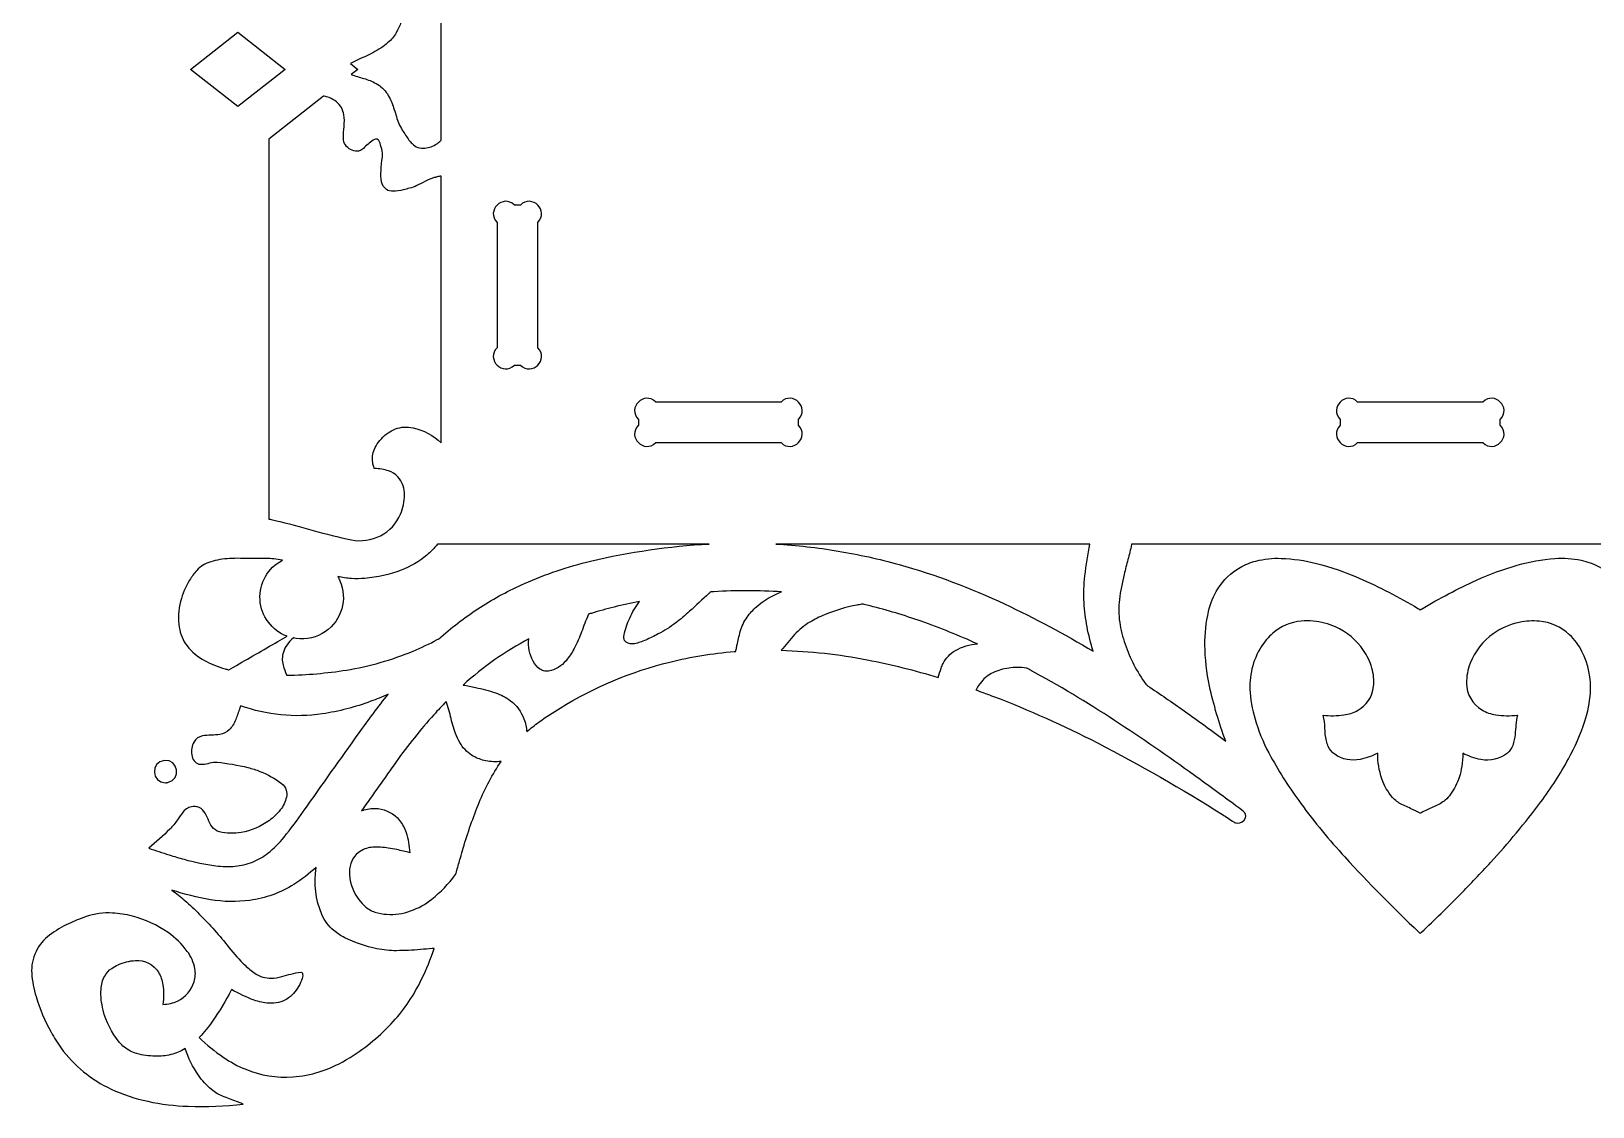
# Model space of a CAD drawing. Extents: x 2.94 to 12.7, y -14.56 to -4.73.
# Drawn here: x 3.377 to 8.37, y -14.41 to -10.969 of the extents above; entities that cross this region are included whole.
import ezdxf

# ---------------------------------------------------------------- set-up
doc = ezdxf.new("R2010")
doc.units = 0
doc.layers.add('LAYER_1', color=7, linetype='CONTINUOUS')

msp = doc.modelspace()

# ---------------------------------------------------------------- linework, layer by layer
at = {"layer": 'LAYER_1', "color": 250}
msp.add_lwpolyline([(3.8862, -11.0908), (4.0376, -10.9719), (4.1891, -11.0908), (4.0376, -11.2097), (3.8862, -11.0908)], dxfattribs=at)
for points, knots in [([(4.3997, -11.1073), (4.3997, -11.1073), (4.4207, -11.0908), (4.4207, -11.0908), (4.4207, -11.0908), (4.3972, -11.0724), (4.3972, -11.0724), (4.4146, -11.0637), (4.4321, -11.0553), (4.4498, -11.0473), (4.4675, -11.0393), (4.4844, -11.0297), (4.5004, -11.0186), (4.5077, -11.0135), (4.5147, -11.0079), (4.5212, -11.0019), (4.5314, -10.9925), (4.5398, -10.9814), (4.546, -10.9691), (4.5516, -10.9579), (4.5568, -10.9466), (4.5615, -10.935), (4.5662, -10.9234), (4.5729, -10.9127), (4.5813, -10.9033), (4.5881, -10.8957), (4.5949, -10.8881), (4.6016, -10.8805), (4.6073, -10.874), (4.6145, -10.8689), (4.6224, -10.8657), (4.6291, -10.863), (4.6364, -10.8623), (4.6434, -10.8636), (4.6604, -10.867), (4.6757, -10.8759), (4.687, -10.8891), (4.6871, -10.8892), (4.6873, -10.8894), (4.6875, -10.8896), (4.6877, -10.8897), (4.6878, -10.89), (4.6879, -10.8902), (4.6879, -10.8902), (4.6879, -11.3169), (4.6879, -11.3169), (4.6876, -11.3175), (4.6872, -11.3181), (4.6867, -11.3186), (4.6824, -11.3223), (4.678, -11.3257), (4.6733, -11.3289), (4.6621, -11.3366), (4.6491, -11.3414), (4.6355, -11.3429), (4.6202, -11.3446), (4.605, -11.3392), (4.5942, -11.3283), (4.5906, -11.3247), (4.5874, -11.3209), (4.5844, -11.3169), (4.5768, -11.3066), (4.5697, -11.296), (4.5631, -11.285), (4.5549, -11.2716), (4.5486, -11.2571), (4.5443, -11.2419), (4.5401, -11.2268), (4.5351, -11.2119), (4.5294, -11.1973), (4.5257, -11.1876), (4.5209, -11.1783), (4.5153, -11.1695), (4.5063, -11.1555), (4.494, -11.1439), (4.4793, -11.1359), (4.4669, -11.129), (4.4538, -11.1237), (4.4401, -11.12), (4.4265, -11.1162), (4.413, -11.112), (4.3997, -11.1073)], [0, 0, 0, 0, 1, 1, 1, 2, 2, 2, 3, 3, 3, 4, 4, 4, 5, 5, 5, 6, 6, 6, 7, 7, 7, 8, 8, 8, 9, 9, 9, 10, 10, 10, 11, 11, 11, 12, 12, 12, 13, 13, 13, 14, 14, 14, 15, 15, 15, 16, 16, 16, 17, 17, 17, 18, 18, 18, 19, 19, 19, 20, 20, 20, 21, 21, 21, 22, 22, 22, 23, 23, 23, 24, 24, 24, 25, 25, 25, 26, 26, 26, 27, 27, 27, 27]), ([(4.6879, -11.4322), (4.6879, -11.4322), (4.6879, -12.2856), (4.6879, -12.2856), (4.6626, -12.2618), (4.6314, -12.2453), (4.5976, -12.2375), (4.5788, -12.2333), (4.5592, -12.2345), (4.5412, -12.2412), (4.5328, -12.2443), (4.5249, -12.2486), (4.5177, -12.2538), (4.5023, -12.2649), (4.4893, -12.279), (4.4794, -12.2952), (4.4753, -12.3019), (4.4722, -12.3091), (4.4702, -12.3167), (4.4665, -12.3305), (4.4667, -12.3451), (4.4708, -12.3589), (4.4716, -12.3615), (4.4723, -12.3642), (4.4731, -12.3668), (4.4733, -12.3676), (4.474, -12.3681), (4.4748, -12.3681), (4.49, -12.3682), (4.5051, -12.3707), (4.5194, -12.3756), (4.5417, -12.3832), (4.5589, -12.4009), (4.5658, -12.4234), (4.5686, -12.4326), (4.5701, -12.4422), (4.5701, -12.4519), (4.5701, -12.4733), (4.5658, -12.4944), (4.5574, -12.514), (4.5448, -12.5436), (4.5222, -12.5679), (4.4937, -12.5828), (4.465, -12.5977), (4.4319, -12.6023), (4.4002, -12.5959), (4.3592, -12.5875), (4.3185, -12.5774), (4.2783, -12.5657), (4.2381, -12.554), (4.1975, -12.5435), (4.1568, -12.534), (4.1539, -12.5334), (4.1511, -12.5327), (4.1482, -12.5321), (4.1455, -12.5315), (4.1428, -12.5309), (4.1401, -12.5303), (4.1392, -12.5301), (4.1383, -12.53), (4.1373, -12.53), (4.1368, -12.5301), (4.1363, -12.5298), (4.136, -12.5294), (4.136, -12.5294), (4.1359, -11.3143), (4.1359, -11.3143), (4.1359, -11.3143), (4.3115, -11.1764), (4.3115, -11.1764), (4.3122, -11.1762), (4.3129, -11.1762), (4.3136, -11.1764), (4.3187, -11.1776), (4.3238, -11.1791), (4.3288, -11.181), (4.3376, -11.1843), (4.3458, -11.189), (4.353, -11.195), (4.3655, -11.2053), (4.3738, -11.2199), (4.3763, -11.236), (4.3782, -11.2484), (4.3785, -11.261), (4.3769, -11.2734), (4.3755, -11.2858), (4.3748, -11.2983), (4.3749, -11.3108), (4.375, -11.3186), (4.3773, -11.3262), (4.3816, -11.3327), (4.39, -11.3453), (4.4042, -11.3527), (4.4193, -11.3523), (4.4239, -11.3522), (4.4283, -11.3509), (4.4322, -11.3485), (4.4345, -11.3471), (4.4366, -11.3454), (4.4386, -11.3435), (4.4483, -11.3339), (4.4587, -11.3251), (4.4698, -11.3172), (4.4727, -11.3151), (4.4763, -11.3139), (4.4799, -11.3139), (4.4843, -11.3139), (4.4882, -11.3166), (4.4897, -11.3208), (4.4927, -11.3289), (4.4953, -11.3371), (4.4975, -11.3454), (4.4998, -11.3541), (4.5005, -11.3631), (4.4994, -11.372), (4.4977, -11.3859), (4.4963, -11.3998), (4.4952, -11.4137), (4.4943, -11.4259), (4.4949, -11.4382), (4.497, -11.4503), (4.4987, -11.4602), (4.5042, -11.469), (4.5124, -11.4749), (4.5186, -11.4794), (4.5262, -11.4815), (4.5338, -11.481), (4.5446, -11.4803), (4.5554, -11.4787), (4.5659, -11.4762), (4.5728, -11.4746), (4.5796, -11.4729), (4.5865, -11.4711), (4.5944, -11.469), (4.6021, -11.4661), (4.6094, -11.4626), (4.6187, -11.4581), (4.6278, -11.4535), (4.6369, -11.4486), (4.646, -11.4438), (4.6555, -11.4399), (4.6655, -11.4372), (4.6687, -11.4363), (4.6719, -11.4355), (4.6751, -11.4348), (4.6793, -11.4338), (4.6836, -11.433), (4.6879, -11.4322)], [0, 0, 0, 0, 1, 1, 1, 2, 2, 2, 3, 3, 3, 4, 4, 4, 5, 5, 5, 6, 6, 6, 7, 7, 7, 8, 8, 8, 9, 9, 9, 10, 10, 10, 11, 11, 11, 12, 12, 12, 13, 13, 13, 14, 14, 14, 15, 15, 15, 16, 16, 16, 17, 17, 17, 18, 18, 18, 19, 19, 19, 20, 20, 20, 21, 21, 21, 22, 22, 22, 23, 23, 23, 24, 24, 24, 25, 25, 25, 26, 26, 26, 27, 27, 27, 28, 28, 28, 29, 29, 29, 30, 30, 30, 31, 31, 31, 32, 32, 32, 33, 33, 33, 34, 34, 34, 35, 35, 35, 36, 36, 36, 37, 37, 37, 38, 38, 38, 39, 39, 39, 40, 40, 40, 41, 41, 41, 42, 42, 42, 43, 43, 43, 44, 44, 44, 45, 45, 45, 46, 46, 46, 47, 47, 47, 48, 48, 48, 49, 49, 49, 49]), ([(4.9963, -11.5808), (4.9963, -11.5808), (4.9963, -11.9813), (4.9963, -11.9813), (5.0335, -12.0184), (4.9778, -12.0741), (4.9407, -12.037), (4.9407, -12.037), (4.9221, -12.037), (4.9221, -12.037), (4.885, -12.0741), (4.8293, -12.0184), (4.8664, -11.9813), (4.8664, -11.9813), (4.8664, -11.5808), (4.8664, -11.5808), (4.8293, -11.5437), (4.885, -11.488), (4.9221, -11.5252), (4.9221, -11.5252), (4.9407, -11.5252), (4.9407, -11.5252), (4.9778, -11.488), (5.0335, -11.5437), (4.9963, -11.5808)], [0, 0, 0, 0, 1, 1, 1, 2, 2, 2, 3, 3, 3, 4, 4, 4, 5, 5, 5, 6, 6, 6, 7, 7, 7, 8, 8, 8, 8]), ([(5.8301, -12.2108), (5.8301, -12.2108), (5.8301, -12.2293), (5.8301, -12.2293), (5.8672, -12.2664), (5.8115, -12.3221), (5.7744, -12.285), (5.7744, -12.285), (5.3739, -12.285), (5.3739, -12.285), (5.3368, -12.3221), (5.2811, -12.2664), (5.3183, -12.2293), (5.3183, -12.2293), (5.3183, -12.2108), (5.3183, -12.2108), (5.2811, -12.1736), (5.3368, -12.118), (5.3739, -12.1551), (5.3739, -12.1551), (5.7744, -12.1551), (5.7744, -12.1551), (5.8115, -12.118), (5.8672, -12.1736), (5.8301, -12.2108)], [0, 0, 0, 0, 1, 1, 1, 2, 2, 2, 3, 3, 3, 4, 4, 4, 5, 5, 5, 6, 6, 6, 7, 7, 7, 8, 8, 8, 8]), ([(8.0742, -12.2108), (8.0742, -12.2108), (8.0742, -12.2293), (8.0742, -12.2293), (8.1113, -12.2664), (8.0556, -12.3221), (8.0185, -12.285), (8.0185, -12.285), (7.618, -12.285), (7.618, -12.285), (7.5809, -12.3221), (7.5252, -12.2664), (7.5624, -12.2293), (7.5624, -12.2293), (7.5624, -12.2108), (7.5624, -12.2108), (7.5252, -12.1736), (7.5809, -12.118), (7.618, -12.1551), (7.618, -12.1551), (8.0185, -12.1551), (8.0185, -12.1551), (8.0556, -12.118), (8.1113, -12.1736), (8.0742, -12.2108)], [0, 0, 0, 0, 1, 1, 1, 2, 2, 2, 3, 3, 3, 4, 4, 4, 5, 5, 5, 6, 6, 6, 7, 7, 7, 8, 8, 8, 8]), ([(5.544, -12.6093), (5.4164, -12.6161), (5.2897, -12.6345), (5.1654, -12.6642), (5.0928, -12.6815), (5.0219, -12.7055), (4.9536, -12.7357), (4.9049, -12.7573), (4.8579, -12.7826), (4.813, -12.8113), (4.7688, -12.8397), (4.7268, -12.8716), (4.6875, -12.9065), (4.6837, -12.9099), (4.6795, -12.9128), (4.675, -12.9152), (4.6498, -12.9286), (4.6241, -12.9408), (4.5978, -12.9518), (4.5293, -12.9804), (4.4576, -13.0008), (4.3843, -13.0126), (4.3217, -13.0226), (4.2585, -13.0281), (4.1951, -13.0291), (4.1947, -13.0291), (4.1943, -13.029), (4.1939, -13.0289), (4.1935, -13.0288), (4.1932, -13.0285), (4.193, -13.0281), (4.1887, -13.018), (4.185, -13.0077), (4.182, -12.9971), (4.1781, -12.9834), (4.1784, -12.9688), (4.1828, -12.9553), (4.1856, -12.9468), (4.1896, -12.9387), (4.1947, -12.9314), (4.2002, -12.9235), (4.2067, -12.9164), (4.2141, -12.9103), (4.2146, -12.9099), (4.2153, -12.9097), (4.216, -12.9099), (4.2185, -12.9107), (4.221, -12.9112), (4.2235, -12.9116), (4.2564, -12.9162), (4.2899, -12.9084), (4.3172, -12.8895), (4.3695, -12.8533), (4.389, -12.7852), (4.3637, -12.7269), (4.3627, -12.7246), (4.3617, -12.7224), (4.3606, -12.7202), (4.3595, -12.718), (4.3583, -12.7157), (4.357, -12.7136), (4.3714, -12.7168), (4.3861, -12.7189), (4.4009, -12.7199), (4.4151, -12.7209), (4.4295, -12.7207), (4.4438, -12.7194), (4.4834, -12.7158), (4.5223, -12.7069), (4.5596, -12.6929), (4.5893, -12.6817), (4.6168, -12.6655), (4.6411, -12.6451), (4.6474, -12.6399), (4.6534, -12.6343), (4.6591, -12.6285), (4.665, -12.6225), (4.6706, -12.6163), (4.6759, -12.6098), (4.6759, -12.6097), (4.676, -12.6096), (4.676, -12.6095), (4.6761, -12.6095), (4.6761, -12.6094), (4.6762, -12.6093), (4.6762, -12.6093), (5.544, -12.6093), (5.544, -12.6093)], [0, 0, 0, 0, 1, 1, 1, 2, 2, 2, 3, 3, 3, 4, 4, 4, 5, 5, 5, 6, 6, 6, 7, 7, 7, 8, 8, 8, 9, 9, 9, 10, 10, 10, 11, 11, 11, 12, 12, 12, 13, 13, 13, 14, 14, 14, 15, 15, 15, 16, 16, 16, 17, 17, 17, 18, 18, 18, 19, 19, 19, 20, 20, 20, 21, 21, 21, 22, 22, 22, 23, 23, 23, 24, 24, 24, 25, 25, 25, 26, 26, 26, 27, 27, 27, 28, 28, 28, 29, 29, 29, 29]), ([(5.7577, -12.6093), (5.7577, -12.6093), (6.7615, -12.6093), (6.7615, -12.6093), (6.7553, -12.6431), (6.7501, -12.677), (6.7461, -12.711), (6.7427, -12.7396), (6.7418, -12.7683), (6.7435, -12.797), (6.745, -12.8228), (6.7482, -12.8484), (6.7529, -12.8738), (6.7579, -12.9004), (6.7645, -12.9266), (6.7727, -12.9524), (6.6807, -12.8974), (6.586, -12.8469), (6.4891, -12.801), (6.3804, -12.7495), (6.2676, -12.7074), (6.1518, -12.6751), (6.0875, -12.6572), (6.0223, -12.6427), (5.9565, -12.6317), (5.8907, -12.6207), (5.8243, -12.6132), (5.7577, -12.6093)], [0, 0, 0, 0, 1, 1, 1, 2, 2, 2, 3, 3, 3, 4, 4, 4, 5, 5, 5, 6, 6, 6, 7, 7, 7, 8, 8, 8, 9, 9, 9, 9]), ([(7.1964, -13.24), (7.1525, -13.2071), (7.1081, -13.1748), (7.0633, -13.1431), (7.0248, -13.1157), (6.9858, -13.0889), (6.9465, -13.0627), (6.9452, -13.0618), (6.944, -13.0609), (6.9428, -13.0598), (6.942, -13.0591), (6.9413, -13.0583), (6.9406, -13.0574), (6.9125, -13.0183), (6.8902, -12.9754), (6.8745, -12.9299), (6.8666, -12.9071), (6.8609, -12.8837), (6.8572, -12.8599), (6.8535, -12.8357), (6.8532, -12.8112), (6.8563, -12.7869), (6.8598, -12.7599), (6.8649, -12.7331), (6.8714, -12.7066), (6.8753, -12.6907), (6.8794, -12.6749), (6.8836, -12.6591), (6.8878, -12.6432), (6.8917, -12.6273), (6.8952, -12.6114), (6.8953, -12.611), (6.8953, -12.6107), (6.8953, -12.6103), (6.8953, -12.61), (6.8955, -12.6096), (6.8957, -12.6094), (6.8957, -12.6094), (7.8183, -12.6093), (7.8183, -12.6093), (7.8183, -12.6093), (7.8183, -12.6093), (7.8184, -12.6093), (7.8184, -12.6093), (7.8184, -12.6093), (7.8184, -12.6093), (7.8184, -12.6093), (8.741, -12.6093), (8.741, -12.6093), (8.7414, -12.6096), (8.7416, -12.61), (8.7416, -12.6104), (8.7417, -12.6121), (8.742, -12.6138), (8.7424, -12.6154), (8.7486, -12.6431), (8.7556, -12.6706), (8.7632, -12.6979), (8.7709, -12.7253), (8.7764, -12.7532), (8.7798, -12.7814), (8.7816, -12.796), (8.7823, -12.8106), (8.782, -12.8253), (8.7816, -12.8445), (8.7793, -12.8637), (8.7751, -12.8825), (8.7681, -12.9138), (8.758, -12.9443), (8.7447, -12.9735), (8.7311, -13.0035), (8.7144, -13.0321), (8.6951, -13.0587), (8.6939, -13.0604), (8.6924, -13.0618), (8.6907, -13.0628), (8.6839, -13.067), (8.6773, -13.0714), (8.6707, -13.0758), (8.6343, -13.1003), (8.5983, -13.1253), (8.5626, -13.1507), (8.5215, -13.18), (8.4807, -13.2098), (8.4403, -13.24), (8.4622, -13.1817), (8.4797, -13.1218), (8.4927, -13.0609), (8.502, -13.0171), (8.5068, -12.9725), (8.5069, -12.9278), (8.507, -12.8927), (8.5029, -12.8577), (8.4948, -12.8235), (8.4889, -12.7984), (8.479, -12.7743), (8.4654, -12.7523), (8.4468, -12.7221), (8.4203, -12.6976), (8.3888, -12.6813), (8.3712, -12.6722), (8.3524, -12.6654), (8.333, -12.6613), (8.3053, -12.6554), (8.2768, -12.6536), (8.2486, -12.6557), (8.208, -12.6589), (8.1679, -12.666), (8.1287, -12.6771), (8.0841, -12.6897), (8.0404, -12.7057), (7.9982, -12.725), (7.9379, -12.7526), (7.8791, -12.7834), (7.8221, -12.8173), (7.8214, -12.8177), (7.8209, -12.8182), (7.8204, -12.8187), (7.8198, -12.8192), (7.8191, -12.8195), (7.8184, -12.8195), (7.8178, -12.8195), (7.8172, -12.8193), (7.8167, -12.819), (7.8149, -12.8176), (7.8129, -12.8163), (7.811, -12.8151), (7.7501, -12.7792), (7.6873, -12.7468), (7.6227, -12.7181), (7.5788, -12.6987), (7.5333, -12.683), (7.4867, -12.6714), (7.4496, -12.6621), (7.4116, -12.6567), (7.3734, -12.6552), (7.3463, -12.6541), (7.3193, -12.657), (7.2931, -12.6638), (7.2753, -12.6684), (7.2582, -12.6753), (7.2422, -12.6843), (7.2132, -12.7006), (7.1888, -12.724), (7.1713, -12.7523), (7.1575, -12.7748), (7.1474, -12.7993), (7.1415, -12.825), (7.1334, -12.8601), (7.1295, -12.896), (7.1298, -12.9321), (7.1303, -12.9764), (7.1352, -13.0205), (7.1446, -13.0638), (7.1576, -13.1237), (7.1749, -13.1826), (7.1964, -13.24)], [0, 0, 0, 0, 1, 1, 1, 2, 2, 2, 3, 3, 3, 4, 4, 4, 5, 5, 5, 6, 6, 6, 7, 7, 7, 8, 8, 8, 9, 9, 9, 10, 10, 10, 11, 11, 11, 12, 12, 12, 13, 13, 13, 14, 14, 14, 15, 15, 15, 16, 16, 16, 17, 17, 17, 18, 18, 18, 19, 19, 19, 20, 20, 20, 21, 21, 21, 22, 22, 22, 23, 23, 23, 24, 24, 24, 25, 25, 25, 26, 26, 26, 27, 27, 27, 28, 28, 28, 29, 29, 29, 30, 30, 30, 31, 31, 31, 32, 32, 32, 33, 33, 33, 34, 34, 34, 35, 35, 35, 36, 36, 36, 37, 37, 37, 38, 38, 38, 39, 39, 39, 40, 40, 40, 41, 41, 41, 42, 42, 42, 43, 43, 43, 44, 44, 44, 45, 45, 45, 46, 46, 46, 47, 47, 47, 48, 48, 48, 49, 49, 49, 50, 50, 50, 51, 51, 51, 52, 52, 52, 52]), ([(4.1799, -12.661), (4.1331, -12.6853), (4.105, -12.7349), (4.1082, -12.7875), (4.1115, -12.8401), (4.1454, -12.8859), (4.1948, -12.9043), (4.1849, -12.91), (4.1751, -12.9156), (4.1652, -12.9213), (4.1181, -12.9485), (4.071, -12.9757), (4.0238, -13.0029), (4.0238, -13.0029), (4.0086, -13.0117), (4.0086, -13.0117), (4.0078, -13.0118), (4.007, -13.0117), (4.0062, -13.0115), (4.0032, -13.0105), (4.0001, -13.0095), (3.997, -13.0086), (3.974, -13.0022), (3.9518, -12.9933), (3.9307, -12.9822), (3.909, -12.9708), (3.8901, -12.9548), (3.8752, -12.9354), (3.8618, -12.918), (3.8531, -12.8974), (3.8499, -12.8756), (3.8458, -12.848), (3.8473, -12.8199), (3.8542, -12.7929), (3.8603, -12.7689), (3.87, -12.7459), (3.883, -12.7248), (3.8896, -12.7139), (3.8972, -12.7036), (3.9057, -12.694), (3.9176, -12.6806), (3.9332, -12.6708), (3.9505, -12.6659), (3.97, -12.6603), (3.99, -12.6569), (4.0103, -12.6558), (4.0182, -12.6553), (4.0261, -12.6551), (4.034, -12.6551), (4.0656, -12.6552), (4.0972, -12.6554), (4.1288, -12.6556), (4.1366, -12.6556), (4.1444, -12.656), (4.1522, -12.6569), (4.1615, -12.6579), (4.1707, -12.6592), (4.1799, -12.661)], [0, 0, 0, 0, 1, 1, 1, 2, 2, 2, 3, 3, 3, 4, 4, 4, 5, 5, 5, 6, 6, 6, 7, 7, 7, 8, 8, 8, 9, 9, 9, 10, 10, 10, 11, 11, 11, 12, 12, 12, 13, 13, 13, 14, 14, 14, 15, 15, 15, 16, 16, 16, 17, 17, 17, 18, 18, 18, 19, 19, 19, 19]), ([(4.9613, -13.2103), (4.9602, -13.1962), (4.9572, -13.1824), (4.9523, -13.1691), (4.9438, -13.1458), (4.9287, -13.1255), (4.9089, -13.1105), (4.8944, -13.0996), (4.8783, -13.0912), (4.8611, -13.0855), (4.8401, -13.0787), (4.8188, -13.073), (4.7972, -13.0685), (4.7906, -13.0671), (4.784, -13.0658), (4.7775, -13.0644), (4.7709, -13.0631), (4.7643, -13.0617), (4.7578, -13.0604), (4.7899, -13.0313), (4.8238, -13.0042), (4.8593, -12.9793), (4.8939, -12.955), (4.9301, -12.9328), (4.9675, -12.913), (4.9648, -12.9377), (4.9697, -12.9626), (4.9815, -12.9844), (4.9869, -12.9943), (4.9944, -13.0028), (5.0035, -13.0095), (5.007, -13.012), (5.0109, -13.0139), (5.015, -13.0152), (5.0203, -13.0168), (5.0258, -13.0171), (5.0312, -13.016), (5.0531, -13.0116), (5.0727, -12.9998), (5.0868, -12.9826), (5.0967, -12.9705), (5.1054, -12.9575), (5.1126, -12.9437), (5.1217, -12.9264), (5.1297, -12.9086), (5.1365, -12.8903), (5.1432, -12.872), (5.1503, -12.8539), (5.1577, -12.8359), (5.1578, -12.8356), (5.1579, -12.8352), (5.1579, -12.8349), (5.158, -12.8346), (5.1582, -12.8343), (5.1584, -12.834), (5.1589, -12.8336), (5.1595, -12.8332), (5.1602, -12.8331), (5.1628, -12.8325), (5.1654, -12.8318), (5.1679, -12.8311), (5.1919, -12.8237), (5.2161, -12.817), (5.2405, -12.811), (5.2674, -12.8043), (5.2945, -12.7983), (5.3217, -12.793), (5.3094, -12.8096), (5.2988, -12.8274), (5.2903, -12.8461), (5.2823, -12.8634), (5.2765, -12.8816), (5.2727, -12.9002), (5.272, -12.9036), (5.2718, -12.9071), (5.272, -12.9106), (5.2723, -12.9156), (5.2749, -12.9202), (5.279, -12.923), (5.2869, -12.9283), (5.2965, -12.9302), (5.3057, -12.9283), (5.318, -12.9257), (5.33, -12.9218), (5.3415, -12.9166), (5.355, -12.9105), (5.3683, -12.9041), (5.3815, -12.8972), (5.4011, -12.887), (5.4198, -12.8751), (5.4374, -12.8617), (5.4528, -12.85), (5.4677, -12.8375), (5.4819, -12.8244), (5.5024, -12.8054), (5.523, -12.7866), (5.5436, -12.7678), (5.5448, -12.7668), (5.5459, -12.7656), (5.547, -12.7644), (5.5475, -12.7638), (5.5482, -12.7633), (5.549, -12.7629), (5.5497, -12.7626), (5.5504, -12.7625), (5.5512, -12.7625), (5.5541, -12.7625), (5.557, -12.7624), (5.5598, -12.7622), (5.5958, -12.7598), (5.6317, -12.7587), (5.6677, -12.7587), (5.7037, -12.7587), (5.7397, -12.76), (5.7756, -12.7624), (5.7464, -12.7735), (5.7194, -12.7897), (5.6958, -12.8102), (5.6845, -12.8199), (5.6745, -12.831), (5.6659, -12.8431), (5.6559, -12.8572), (5.6485, -12.8729), (5.644, -12.8895), (5.6401, -12.9041), (5.6366, -12.9188), (5.6334, -12.9336), (5.6325, -12.938), (5.6316, -12.9423), (5.6307, -12.9467), (5.6303, -12.9481), (5.63, -12.9496), (5.6297, -12.9511), (5.6296, -12.9514), (5.6296, -12.9517), (5.6296, -12.9521), (5.6297, -12.9524), (5.6295, -12.9528), (5.6293, -12.953), (5.629, -12.9532), (5.6286, -12.9534), (5.6283, -12.9534), (5.6269, -12.9533), (5.6255, -12.9533), (5.6241, -12.9534), (5.5549, -12.959), (5.4862, -12.9701), (5.4187, -12.9868), (5.2948, -13.0175), (5.1763, -13.0671), (5.0675, -13.134), (5.0448, -13.148), (5.0226, -13.1628), (5.0009, -13.1784), (4.9871, -13.1883), (4.9739, -13.1989), (4.9613, -13.2103)], [0, 0, 0, 0, 1, 1, 1, 2, 2, 2, 3, 3, 3, 4, 4, 4, 5, 5, 5, 6, 6, 6, 7, 7, 7, 8, 8, 8, 9, 9, 9, 10, 10, 10, 11, 11, 11, 12, 12, 12, 13, 13, 13, 14, 14, 14, 15, 15, 15, 16, 16, 16, 17, 17, 17, 18, 18, 18, 19, 19, 19, 20, 20, 20, 21, 21, 21, 22, 22, 22, 23, 23, 23, 24, 24, 24, 25, 25, 25, 26, 26, 26, 27, 27, 27, 28, 28, 28, 29, 29, 29, 30, 30, 30, 31, 31, 31, 32, 32, 32, 33, 33, 33, 34, 34, 34, 35, 35, 35, 36, 36, 36, 37, 37, 37, 38, 38, 38, 39, 39, 39, 40, 40, 40, 41, 41, 41, 42, 42, 42, 43, 43, 43, 44, 44, 44, 45, 45, 45, 46, 46, 46, 47, 47, 47, 48, 48, 48, 49, 49, 49, 50, 50, 50, 51, 51, 51, 52, 52, 52, 52]), ([(5.7748, -12.9494), (5.7889, -12.9326), (5.8032, -12.9159), (5.8177, -12.8993), (5.8316, -12.8833), (5.8482, -12.8696), (5.8666, -12.8589), (5.8817, -12.8501), (5.8973, -12.8423), (5.9135, -12.8357), (5.9467, -12.8219), (5.9813, -12.8116), (6.0166, -12.8049), (6.0217, -12.804), (6.0267, -12.803), (6.0317, -12.802), (6.033, -12.8018), (6.0343, -12.8017), (6.0356, -12.8017), (6.0372, -12.8018), (6.0388, -12.802), (6.0403, -12.8025), (6.0464, -12.8042), (6.0526, -12.8058), (6.0588, -12.8073), (6.1141, -12.8211), (6.1688, -12.8376), (6.2226, -12.8566), (6.2836, -12.8782), (6.3435, -12.9023), (6.4024, -12.9289), (6.3777, -12.9304), (6.3536, -12.9376), (6.332, -12.9499), (6.3151, -12.9595), (6.3015, -12.9739), (6.2929, -12.9913), (6.2905, -12.9963), (6.2883, -13.0013), (6.2865, -13.0065), (6.283, -13.0163), (6.2798, -13.0262), (6.277, -13.0362), (6.2022, -13.0136), (6.1264, -12.9948), (6.0498, -12.9798), (5.9591, -12.9621), (5.8672, -12.952), (5.7748, -12.9494)], [0, 0, 0, 0, 1, 1, 1, 2, 2, 2, 3, 3, 3, 4, 4, 4, 5, 5, 5, 6, 6, 6, 7, 7, 7, 8, 8, 8, 9, 9, 9, 10, 10, 10, 11, 11, 11, 12, 12, 12, 13, 13, 13, 14, 14, 14, 15, 15, 15, 16, 16, 16, 16]), ([(7.5076, -13.1571), (7.5112, -13.1704), (7.5132, -13.1841), (7.5134, -13.1979), (7.5137, -13.2117), (7.5153, -13.2254), (7.5182, -13.2389), (7.5195, -13.2453), (7.5216, -13.2516), (7.5244, -13.2576), (7.5289, -13.2675), (7.536, -13.276), (7.545, -13.2821), (7.5688, -13.2986), (7.5984, -13.3045), (7.6267, -13.2984), (7.646, -13.2943), (7.6647, -13.2877), (7.6823, -13.2789), (7.6822, -13.3067), (7.6867, -13.3343), (7.6956, -13.3606), (7.703, -13.3825), (7.7146, -13.4027), (7.7299, -13.4201), (7.7382, -13.4296), (7.7484, -13.4372), (7.7598, -13.4426), (7.7726, -13.4486), (7.7854, -13.4546), (7.7982, -13.4605), (7.802, -13.4623), (7.8059, -13.4642), (7.8097, -13.4662), (7.8124, -13.4676), (7.8151, -13.4691), (7.8177, -13.4706), (7.8183, -13.471), (7.8191, -13.471), (7.8198, -13.4705), (7.822, -13.469), (7.8243, -13.4676), (7.8267, -13.4663), (7.8387, -13.46), (7.851, -13.4543), (7.8636, -13.4493), (7.8762, -13.4443), (7.888, -13.4372), (7.8983, -13.4284), (7.9047, -13.4229), (7.9105, -13.4167), (7.9153, -13.4098), (7.9271, -13.3933), (7.9363, -13.3751), (7.9428, -13.3559), (7.9467, -13.3443), (7.9495, -13.3325), (7.9513, -13.3205), (7.9534, -13.3067), (7.9544, -13.2928), (7.9544, -13.2789), (7.9728, -13.2881), (7.9923, -13.2948), (8.0125, -13.2988), (8.0423, -13.3047), (8.0732, -13.2972), (8.0969, -13.2783), (8.105, -13.2719), (8.111, -13.2632), (8.1142, -13.2534), (8.1179, -13.2421), (8.1204, -13.2303), (8.1216, -13.2185), (8.1226, -13.2082), (8.1235, -13.1979), (8.1241, -13.1876), (8.1247, -13.1773), (8.1264, -13.1671), (8.129, -13.1571), (8.106, -13.1595), (8.0827, -13.159), (8.0597, -13.1556), (8.0442, -13.1533), (8.0292, -13.148), (8.0156, -13.1401), (7.9853, -13.1224), (7.9665, -13.0901), (7.9663, -13.055), (7.9661, -13.0331), (7.9702, -13.0113), (7.9781, -12.9909), (7.9929, -12.9529), (8.0184, -12.9201), (8.0516, -12.8964), (8.0765, -12.8786), (8.1049, -12.8662), (8.1349, -12.86), (8.156, -12.8557), (8.1775, -12.8544), (8.199, -12.8563), (8.2351, -12.8594), (8.2692, -12.8747), (8.2956, -12.8995), (8.3118, -12.9148), (8.3253, -12.9328), (8.3353, -12.9527), (8.3561, -12.9939), (8.3654, -13.0399), (8.3623, -13.0858), (8.3602, -13.1166), (8.3542, -13.1471), (8.3445, -13.1764), (8.3308, -13.2178), (8.3134, -13.258), (8.2926, -13.2964), (8.2664, -13.3446), (8.2368, -13.3908), (8.2038, -13.4346), (8.1535, -13.5017), (8.0999, -13.5663), (8.0433, -13.6282), (8.0116, -13.663), (7.9791, -13.6971), (7.9461, -13.7306), (7.9056, -13.7715), (7.8646, -13.8117), (7.8229, -13.8512), (7.8229, -13.8512), (7.8184, -13.8555), (7.8184, -13.8555), (7.8184, -13.8555), (7.8138, -13.8512), (7.8138, -13.8512), (7.7322, -13.7738), (7.6533, -13.6936), (7.5773, -13.6106), (7.5273, -13.556), (7.4802, -13.4988), (7.4363, -13.4392), (7.4014, -13.3918), (7.3695, -13.3421), (7.341, -13.2906), (7.3218, -13.2559), (7.306, -13.2195), (7.2939, -13.1819), (7.2836, -13.1502), (7.2771, -13.1175), (7.2744, -13.0843), (7.2701, -13.0329), (7.2826, -12.9815), (7.31, -12.9378), (7.32, -12.9217), (7.3325, -12.9072), (7.3469, -12.8948), (7.3724, -12.8727), (7.4043, -12.8591), (7.4379, -12.8559), (7.4507, -12.8547), (7.4636, -12.8547), (7.4764, -12.8558), (7.5008, -12.8581), (7.5247, -12.8643), (7.5471, -12.8742), (7.5836, -12.8904), (7.6147, -12.9165), (7.6371, -12.9495), (7.6489, -12.9668), (7.6579, -12.9859), (7.6638, -13.006), (7.6694, -13.0252), (7.6712, -13.0453), (7.6692, -13.0652), (7.6658, -13.0979), (7.6464, -13.1268), (7.6173, -13.1422), (7.6038, -13.1493), (7.5892, -13.1541), (7.5741, -13.1561), (7.5521, -13.1591), (7.5297, -13.1594), (7.5076, -13.1571)], [0, 0, 0, 0, 1, 1, 1, 2, 2, 2, 3, 3, 3, 4, 4, 4, 5, 5, 5, 6, 6, 6, 7, 7, 7, 8, 8, 8, 9, 9, 9, 10, 10, 10, 11, 11, 11, 12, 12, 12, 13, 13, 13, 14, 14, 14, 15, 15, 15, 16, 16, 16, 17, 17, 17, 18, 18, 18, 19, 19, 19, 20, 20, 20, 21, 21, 21, 22, 22, 22, 23, 23, 23, 24, 24, 24, 25, 25, 25, 26, 26, 26, 27, 27, 27, 28, 28, 28, 29, 29, 29, 30, 30, 30, 31, 31, 31, 32, 32, 32, 33, 33, 33, 34, 34, 34, 35, 35, 35, 36, 36, 36, 37, 37, 37, 38, 38, 38, 39, 39, 39, 40, 40, 40, 41, 41, 41, 42, 42, 42, 43, 43, 43, 44, 44, 44, 45, 45, 45, 46, 46, 46, 47, 47, 47, 48, 48, 48, 49, 49, 49, 50, 50, 50, 51, 51, 51, 52, 52, 52, 53, 53, 53, 54, 54, 54, 55, 55, 55, 56, 56, 56, 57, 57, 57, 58, 58, 58, 59, 59, 59, 60, 60, 60, 60]), ([(6.3979, -13.0757), (6.403, -13.0666), (6.4089, -13.058), (6.4153, -13.0499), (6.4251, -13.0376), (6.4376, -13.0278), (6.4518, -13.0211), (6.4679, -13.0136), (6.4849, -13.0085), (6.5025, -13.0061), (6.521, -13.0035), (6.5398, -13.0035), (6.5584, -13.0062), (6.5599, -13.0064), (6.5613, -13.007), (6.5626, -13.0078), (6.565, -13.0093), (6.5674, -13.0107), (6.5699, -13.012), (6.6624, -13.0619), (6.7527, -13.1158), (6.8406, -13.1735), (6.9272, -13.2305), (7.0125, -13.2893), (7.0966, -13.3499), (7.1409, -13.3819), (7.1851, -13.4141), (7.229, -13.4466), (7.2373, -13.4528), (7.2455, -13.4591), (7.2537, -13.4655), (7.2597, -13.4702), (7.262, -13.4783), (7.2594, -13.4855), (7.2554, -13.4966), (7.2444, -13.5035), (7.2327, -13.5022), (7.229, -13.5019), (7.2254, -13.5006), (7.2223, -13.4985), (7.2101, -13.4904), (7.1978, -13.4824), (7.1855, -13.4746), (7.0557, -13.3924), (6.9223, -13.316), (6.7858, -13.2456), (6.6779, -13.1899), (6.5671, -13.1403), (6.4538, -13.0969), (6.4454, -13.0938), (6.437, -13.0906), (6.4286, -13.0875), (6.4204, -13.0844), (6.4121, -13.0814), (6.4039, -13.0784), (6.4039, -13.0784), (6.3977, -13.0762), (6.3977, -13.0762), (6.3976, -13.0761), (6.3977, -13.0759), (6.3977, -13.0759), (6.3978, -13.0758), (6.3979, -13.0757), (6.3979, -13.0757)], [0, 0, 0, 0, 1, 1, 1, 2, 2, 2, 3, 3, 3, 4, 4, 4, 5, 5, 5, 6, 6, 6, 7, 7, 7, 8, 8, 8, 9, 9, 9, 10, 10, 10, 11, 11, 11, 12, 12, 12, 13, 13, 13, 14, 14, 14, 15, 15, 15, 16, 16, 16, 17, 17, 17, 18, 18, 18, 19, 19, 19, 20, 20, 20, 21, 21, 21, 21]), ([(3.7522, -13.5824), (3.7756, -13.5631), (3.7982, -13.5427), (3.8198, -13.5213), (3.8288, -13.5124), (3.8369, -13.5025), (3.8439, -13.4918), (3.8498, -13.4828), (3.8561, -13.4741), (3.8629, -13.4658), (3.8706, -13.4563), (3.8819, -13.4503), (3.8941, -13.4492), (3.8988, -13.4488), (3.9035, -13.4492), (3.908, -13.4504), (3.9164, -13.4527), (3.9238, -13.4577), (3.929, -13.4647), (3.9346, -13.4723), (3.939, -13.4806), (3.9421, -13.4895), (3.9451, -13.4984), (3.9495, -13.5068), (3.9551, -13.5143), (3.9608, -13.5221), (3.9691, -13.5276), (3.9784, -13.53), (4.0011, -13.5357), (4.0247, -13.5365), (4.0477, -13.5323), (4.0803, -13.5264), (4.1113, -13.5132), (4.1382, -13.4937), (4.1514, -13.4842), (4.1631, -13.4729), (4.1731, -13.4601), (4.1825, -13.448), (4.1891, -13.4341), (4.1926, -13.4192), (4.1943, -13.4118), (4.194, -13.404), (4.1917, -13.3968), (4.189, -13.3885), (4.1839, -13.3811), (4.177, -13.3758), (4.156, -13.3595), (4.1328, -13.3463), (4.1081, -13.3367), (4.0955, -13.3318), (4.0826, -13.3278), (4.0695, -13.3245), (4.037, -13.3164), (4.004, -13.3107), (3.9707, -13.3073), (3.9629, -13.3065), (3.955, -13.3073), (3.9475, -13.3095), (3.94, -13.3117), (3.9323, -13.3132), (3.9246, -13.314), (3.9206, -13.3143), (3.9167, -13.3141), (3.9128, -13.3133), (3.9065, -13.312), (3.9009, -13.3083), (3.8972, -13.303), (3.8933, -13.2974), (3.8907, -13.2909), (3.8897, -13.2841), (3.8875, -13.2697), (3.8901, -13.255), (3.8972, -13.2423), (3.9028, -13.2323), (3.9126, -13.2254), (3.9238, -13.2235), (3.9331, -13.2219), (3.9426, -13.221), (3.952, -13.2207), (3.9614, -13.2205), (3.9707, -13.2197), (3.98, -13.2185), (3.991, -13.2171), (4.0012, -13.212), (4.009, -13.2042), (4.0184, -13.1947), (4.0258, -13.1833), (4.0306, -13.1708), (4.035, -13.1591), (4.0392, -13.1473), (4.0432, -13.1354), (4.0437, -13.1338), (4.0442, -13.1321), (4.0448, -13.1305), (4.0452, -13.1293), (4.0456, -13.128), (4.046, -13.1268), (4.1296, -13.157), (4.2194, -13.1659), (4.3072, -13.1527), (4.3603, -13.1448), (4.4125, -13.1313), (4.4628, -13.1125), (4.4716, -13.1092), (4.4804, -13.1057), (4.4892, -13.1021), (4.499, -13.0981), (4.5087, -13.0939), (4.5183, -13.0895), (4.4862, -13.1302), (4.4551, -13.1716), (4.425, -13.2138), (4.3657, -13.297), (4.3066, -13.3803), (4.2477, -13.4637), (4.2277, -13.4922), (4.2068, -13.52), (4.1851, -13.5472), (4.1699, -13.5662), (4.1526, -13.5834), (4.1335, -13.5984), (4.1185, -13.6102), (4.1018, -13.6197), (4.084, -13.6268), (4.0663, -13.6338), (4.0476, -13.6382), (4.0286, -13.6399), (4.008, -13.6418), (3.9873, -13.6413), (3.9668, -13.6386), (3.9325, -13.634), (3.8986, -13.6271), (3.8652, -13.6181), (3.8492, -13.6137), (3.8334, -13.6091), (3.8176, -13.6041), (3.7957, -13.5972), (3.7739, -13.59), (3.7522, -13.5824)], [0, 0, 0, 0, 1, 1, 1, 2, 2, 2, 3, 3, 3, 4, 4, 4, 5, 5, 5, 6, 6, 6, 7, 7, 7, 8, 8, 8, 9, 9, 9, 10, 10, 10, 11, 11, 11, 12, 12, 12, 13, 13, 13, 14, 14, 14, 15, 15, 15, 16, 16, 16, 17, 17, 17, 18, 18, 18, 19, 19, 19, 20, 20, 20, 21, 21, 21, 22, 22, 22, 23, 23, 23, 24, 24, 24, 25, 25, 25, 26, 26, 26, 27, 27, 27, 28, 28, 28, 29, 29, 29, 30, 30, 30, 31, 31, 31, 32, 32, 32, 33, 33, 33, 34, 34, 34, 35, 35, 35, 36, 36, 36, 37, 37, 37, 38, 38, 38, 39, 39, 39, 40, 40, 40, 41, 41, 41, 42, 42, 42, 43, 43, 43, 44, 44, 44, 45, 45, 45, 46, 46, 46, 46]), ([(4.5872, -13.597), (4.5858, -13.575), (4.5817, -13.5532), (4.575, -13.5321), (4.5705, -13.518), (4.5635, -13.5049), (4.5542, -13.4934), (4.5373, -13.4723), (4.5126, -13.4588), (4.4857, -13.4559), (4.4708, -13.4543), (4.4556, -13.4557), (4.4412, -13.4599), (4.4398, -13.4603), (4.4385, -13.4607), (4.4372, -13.4611), (4.4357, -13.4616), (4.4343, -13.4621), (4.4328, -13.4626), (4.4696, -13.4102), (4.5066, -13.3579), (4.5438, -13.3058), (4.5811, -13.2535), (4.6213, -13.2033), (4.664, -13.1553), (4.6704, -13.1482), (4.6768, -13.141), (4.6834, -13.134), (4.69, -13.1269), (4.6968, -13.1198), (4.7036, -13.1128), (4.7099, -13.1308), (4.7151, -13.1492), (4.7192, -13.1679), (4.7232, -13.1865), (4.7289, -13.2048), (4.736, -13.2226), (4.7401, -13.2326), (4.7451, -13.2421), (4.7511, -13.2511), (4.7612, -13.2663), (4.7746, -13.2789), (4.7903, -13.288), (4.8027, -13.2951), (4.8162, -13.3002), (4.8302, -13.3028), (4.8464, -13.3059), (4.863, -13.3066), (4.8794, -13.305), (4.8513, -13.3461), (4.8277, -13.3901), (4.809, -13.4362), (4.7897, -13.4839), (4.7726, -13.5326), (4.7579, -13.582), (4.7548, -13.5924), (4.7518, -13.6029), (4.7489, -13.6133), (4.7451, -13.6268), (4.7413, -13.6402), (4.7377, -13.6537), (4.7367, -13.6571), (4.7358, -13.6605), (4.7348, -13.6639), (4.7343, -13.6654), (4.7336, -13.6668), (4.7326, -13.6681), (4.711, -13.6967), (4.6859, -13.7226), (4.6579, -13.7451), (4.6375, -13.7616), (4.6144, -13.7745), (4.5896, -13.7832), (4.5651, -13.7919), (4.5391, -13.7956), (4.5131, -13.794), (4.5004, -13.7933), (4.4878, -13.7909), (4.4756, -13.787), (4.4634, -13.783), (4.4522, -13.7763), (4.4429, -13.7674), (4.4211, -13.7467), (4.4055, -13.7203), (4.398, -13.6912), (4.3943, -13.6773), (4.3932, -13.6628), (4.3946, -13.6485), (4.3969, -13.6253), (4.4097, -13.6045), (4.4294, -13.592), (4.4414, -13.5845), (4.4551, -13.5802), (4.4693, -13.5796), (4.4856, -13.5789), (4.5021, -13.5797), (4.5183, -13.5821), (4.5275, -13.5835), (4.5366, -13.5851), (4.5457, -13.5871), (4.5596, -13.5901), (4.5735, -13.5934), (4.5872, -13.597)], [0, 0, 0, 0, 1, 1, 1, 2, 2, 2, 3, 3, 3, 4, 4, 4, 5, 5, 5, 6, 6, 6, 7, 7, 7, 8, 8, 8, 9, 9, 9, 10, 10, 10, 11, 11, 11, 12, 12, 12, 13, 13, 13, 14, 14, 14, 15, 15, 15, 16, 16, 16, 17, 17, 17, 18, 18, 18, 19, 19, 19, 20, 20, 20, 21, 21, 21, 22, 22, 22, 23, 23, 23, 24, 24, 24, 25, 25, 25, 26, 26, 26, 27, 27, 27, 28, 28, 28, 29, 29, 29, 30, 30, 30, 31, 31, 31, 32, 32, 32, 33, 33, 33, 34, 34, 34, 34]), ([(3.8057, -13.3729), (3.7608, -13.3727), (3.7576, -13.3065), (3.8023, -13.3019), (3.8469, -13.2973), (3.8574, -13.3626), (3.8135, -13.3721), (3.8122, -13.3724), (3.8109, -13.3726), (3.8096, -13.3728), (3.8083, -13.3729), (3.807, -13.3729), (3.8057, -13.3729)], [0, 0, 0, 0, 1, 1, 1, 2, 2, 2, 3, 3, 3, 4, 4, 4, 4]), ([(3.9136, -14.188), (3.9296, -14.1719), (3.944, -14.1543), (3.9567, -14.1356), (3.9783, -14.1036), (3.9982, -14.0705), (4.0163, -14.0363), (4.0164, -14.036), (4.0166, -14.0358), (4.0167, -14.0355), (4.0168, -14.0353), (4.017, -14.035), (4.0171, -14.0347), (4.0403, -14.0481), (4.0646, -14.0594), (4.0897, -14.0686), (4.1045, -14.074), (4.1201, -14.0773), (4.1359, -14.0783), (4.1466, -14.079), (4.1573, -14.0781), (4.1677, -14.0756), (4.1861, -14.0713), (4.2027, -14.0615), (4.2153, -14.0474), (4.2215, -14.0404), (4.227, -14.0328), (4.2317, -14.0248), (4.2364, -14.0167), (4.2402, -14.0082), (4.2431, -13.9994), (4.2448, -13.994), (4.2451, -13.9882), (4.2438, -13.9827), (4.2432, -13.9802), (4.2408, -13.9786), (4.2383, -13.979), (4.2177, -13.9823), (4.1974, -13.987), (4.1774, -13.993), (4.1667, -13.9962), (4.1555, -13.998), (4.1443, -13.9984), (4.1258, -13.999), (4.1077, -13.9936), (4.0926, -13.9832), (4.0812, -13.9753), (4.0705, -13.9666), (4.0605, -13.9571), (4.0419, -13.9394), (4.0246, -13.9203), (4.0088, -13.9001), (3.9795, -13.8625), (3.9478, -13.8267), (3.914, -13.7931), (3.8992, -13.7783), (3.8838, -13.764), (3.868, -13.7502), (3.8544, -13.7385), (3.8404, -13.7272), (3.826, -13.7166), (3.8663, -13.7298), (3.9076, -13.74), (3.9494, -13.7472), (3.9911, -13.7543), (4.0336, -13.7551), (4.0756, -13.7494), (4.1256, -13.7425), (4.1736, -13.7251), (4.2164, -13.6983), (4.2419, -13.6824), (4.2658, -13.6641), (4.2879, -13.6437), (4.2796, -13.6948), (4.2859, -13.7472), (4.3061, -13.7949), (4.3145, -13.8148), (4.3275, -13.8323), (4.3441, -13.8461), (4.3548, -13.8551), (4.3665, -13.8627), (4.3791, -13.8688), (4.4118, -13.8849), (4.4463, -13.8968), (4.482, -13.9042), (4.5025, -13.9085), (4.5235, -13.9106), (4.5444, -13.9104), (4.5703, -13.9101), (4.5961, -13.9089), (4.6218, -13.9068), (4.634, -13.9057), (4.6462, -13.9047), (4.6583, -13.9037), (4.6607, -13.9036), (4.6631, -13.9034), (4.6655, -13.9032), (4.6537, -13.9368), (4.6401, -13.9698), (4.6248, -14.002), (4.6013, -14.0513), (4.5706, -14.0969), (4.5338, -14.1373), (4.4935, -14.1815), (4.4475, -14.22), (4.3969, -14.2518), (4.3657, -14.2714), (4.3322, -14.287), (4.2971, -14.2981), (4.27, -14.3067), (4.2419, -14.3121), (4.2136, -14.3141), (4.162, -14.3178), (4.1102, -14.3095), (4.0623, -14.2899), (4.0372, -14.2796), (4.0131, -14.2666), (3.9907, -14.2512), (3.9632, -14.2324), (3.9374, -14.2112), (3.9136, -14.188)], [0, 0, 0, 0, 1, 1, 1, 2, 2, 2, 3, 3, 3, 4, 4, 4, 5, 5, 5, 6, 6, 6, 7, 7, 7, 8, 8, 8, 9, 9, 9, 10, 10, 10, 11, 11, 11, 12, 12, 12, 13, 13, 13, 14, 14, 14, 15, 15, 15, 16, 16, 16, 17, 17, 17, 18, 18, 18, 19, 19, 19, 20, 20, 20, 21, 21, 21, 22, 22, 22, 23, 23, 23, 24, 24, 24, 25, 25, 25, 26, 26, 26, 27, 27, 27, 28, 28, 28, 29, 29, 29, 30, 30, 30, 31, 31, 31, 32, 32, 32, 33, 33, 33, 34, 34, 34, 35, 35, 35, 36, 36, 36, 37, 37, 37, 38, 38, 38, 39, 39, 39, 40, 40, 40, 40]), ([(3.8687, -14.2238), (3.8787, -14.2541), (3.893, -14.2827), (3.9112, -14.3088), (3.9231, -14.3258), (3.937, -14.3412), (3.9528, -14.3547), (3.9634, -14.3638), (3.9755, -14.3709), (3.9885, -14.3759), (4.0032, -14.3815), (4.0179, -14.387), (4.0327, -14.3925), (4.0368, -14.3941), (4.041, -14.3957), (4.0451, -14.3974), (4.0483, -14.3987), (4.0514, -14.4001), (4.0546, -14.4016), (3.9962, -14.4076), (3.9374, -14.4098), (3.8788, -14.408), (3.8354, -14.4066), (3.7922, -14.4014), (3.7497, -14.3923), (3.7093, -14.3836), (3.6699, -14.3705), (3.6323, -14.3531), (3.5687, -14.3236), (3.5137, -14.2785), (3.4723, -14.2219), (3.4604, -14.2057), (3.4496, -14.1887), (3.44, -14.171), (3.4201, -14.1348), (3.404, -14.0966), (3.3919, -14.0571), (3.3846, -14.033), (3.3799, -14.0081), (3.3782, -13.9829), (3.3765, -13.9588), (3.3812, -13.9346), (3.3918, -13.9129), (3.4019, -13.8923), (3.4166, -13.8744), (3.4349, -13.8607), (3.4539, -13.8464), (3.4744, -13.8341), (3.496, -13.824), (3.5143, -13.8155), (3.5332, -13.8079), (3.5524, -13.8014), (3.5792, -13.7922), (3.6076, -13.7883), (3.6359, -13.7898), (3.6576, -13.7909), (3.6792, -13.7943), (3.7002, -13.7999), (3.741, -13.8106), (3.7795, -13.8285), (3.8141, -13.8527), (3.8377, -13.8692), (3.8585, -13.8894), (3.8757, -13.9125), (3.8879, -13.9289), (3.8962, -13.9478), (3.8999, -13.9679), (3.9025, -13.9818), (3.9017, -13.9961), (3.8974, -14.0096), (3.8888, -14.0365), (3.8696, -14.0588), (3.8442, -14.0714), (3.8372, -14.0748), (3.8298, -14.0774), (3.8222, -14.0792), (3.8141, -14.081), (3.8059, -14.082), (3.7976, -14.082), (3.8005, -14.0611), (3.8005, -14.04), (3.7976, -14.0191), (3.7957, -14.0051), (3.7908, -13.9917), (3.7834, -13.9796), (3.7677, -13.9543), (3.7394, -13.9397), (3.7096, -13.9417), (3.6905, -13.9429), (3.6717, -13.9477), (3.6543, -13.9556), (3.6472, -13.9589), (3.6404, -13.9626), (3.6339, -13.9669), (3.6245, -13.9732), (3.6167, -13.9817), (3.6114, -13.9917), (3.6045, -14.0048), (3.6005, -14.0193), (3.5998, -14.0341), (3.5988, -14.0563), (3.601, -14.0786), (3.6063, -14.1002), (3.6156, -14.1378), (3.6333, -14.1729), (3.6579, -14.2028), (3.6678, -14.2147), (3.68, -14.2246), (3.6937, -14.2317), (3.7003, -14.2351), (3.7072, -14.2378), (3.7143, -14.2397), (3.7333, -14.2447), (3.7529, -14.2475), (3.7725, -14.2482), (3.7896, -14.2487), (3.8066, -14.2469), (3.8231, -14.2427), (3.8391, -14.2386), (3.8545, -14.2323), (3.8687, -14.2238)], [0, 0, 0, 0, 1, 1, 1, 2, 2, 2, 3, 3, 3, 4, 4, 4, 5, 5, 5, 6, 6, 6, 7, 7, 7, 8, 8, 8, 9, 9, 9, 10, 10, 10, 11, 11, 11, 12, 12, 12, 13, 13, 13, 14, 14, 14, 15, 15, 15, 16, 16, 16, 17, 17, 17, 18, 18, 18, 19, 19, 19, 20, 20, 20, 21, 21, 21, 22, 22, 22, 23, 23, 23, 24, 24, 24, 25, 25, 25, 26, 26, 26, 27, 27, 27, 28, 28, 28, 29, 29, 29, 30, 30, 30, 31, 31, 31, 32, 32, 32, 33, 33, 33, 34, 34, 34, 35, 35, 35, 36, 36, 36, 37, 37, 37, 38, 38, 38, 39, 39, 39, 40, 40, 40, 40])]:
    msp.add_open_spline(points, degree=3, knots=knots, dxfattribs=at)

doc.saveas('drawing.dxf')
